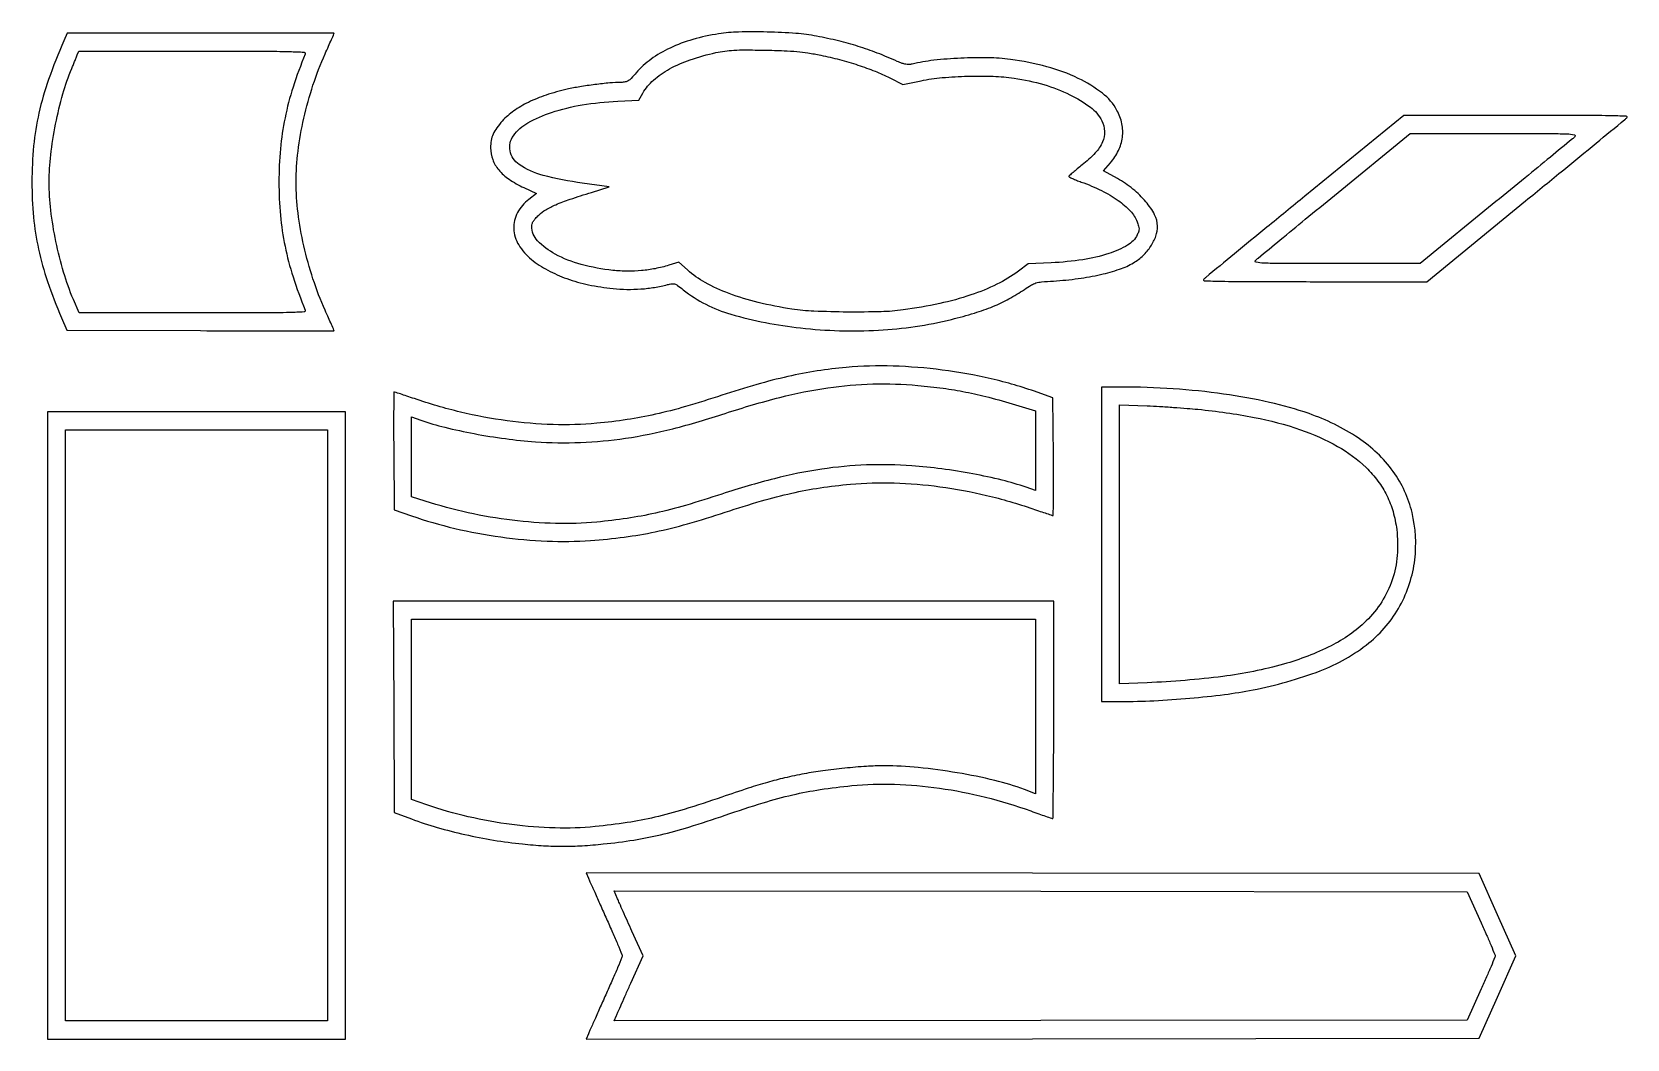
# Model space of a CAD drawing. Extents: x 86 to 1054, y 124 to 736.
import ezdxf

# ---------------------------------------------------------------- set-up
doc = ezdxf.new("R2010")
doc.units = 0

msp = doc.modelspace()

# ---------------------------------------------------------------- linework, layer by layer
for points in [[(104.871832, 730.25, 0.017554), (95.676205, 706.791306, 0.029204), (89.809036, 686.394403, 0.031232), (86.607539, 666.461431, 0.024207), (85.543669, 644.5, 0.023726), (86.55371, 623.22634, 0.029786), (89.589642, 603.725166, 0.028457), (95.060498, 584.025961, 0.018886), (103.44826, 562.112324), (106.696612, 554.5), (187.848306, 554.24412, 0.000303), (218.965997, 554.164889, 0.000506), (245.16169, 554.140612, 0.00001), (268.892077, 554.143135, 0.414176), (269, 554.251072, 0.10331), (268.957818, 554.453045, 0.000149), (267.406623, 558.001873, 0.001226), (265.655322, 561.978683, 0.000755), (263.575738, 566.650674, -0.025603), (256.218024, 585.671194, -0.023971), (250.657759, 605.763802, -0.024526), (247.162722, 625.764237, -0.031), (246, 644.5, -0.031), (247.162722, 663.235763, -0.024526), (250.657759, 683.236198, -0.023971), (256.218024, 703.328806, -0.025603), (263.575738, 722.349326, 0.000738), (265.655329, 727.02091, 0.001199), (267.406623, 730.9964, 0.000142), (268.958716, 734.545475, 0.10336), (269, 734.743049, 0.413274), (268.894482, 734.848906, 0.00001), (245.195811, 734.924521, 0.000496), (219.03761, 734.981536, 0.000297), (187.964463, 735), (106.928925, 735)], [(502.5, 734.528296, 0.031714), (486.857177, 731.089974, 0.040514), (473.053836, 725.882511, 0.044701), (461.478823, 719.083748, 0.059923), (452.5, 710.883235, -0.01037), (449.426513, 707.460632, -0.06428), (447.608803, 705.960513, -0.098104), (445.815164, 705.273066, -0.040369), (443.210586, 705.03874, 0.020862), (436.443488, 704.695019, 0.008879), (427.423416, 703.696728, 0.008923), (418.162514, 702.336551, 0.015276), (410.5, 700.829295, 0.023229), (397.726496, 697.277274, 0.034457), (386.970947, 692.899309, 0.039417), (378.137654, 687.673261, 0.053312), (371.165084, 681.563269, 0.029631), (367.778181, 677.421504, 0.053244), (365.599764, 673.615361, 0.058777), (364.408016, 669.707867, 0.045833), (364.021962, 665.282119, 0.087643), (365.315298, 658.151696, 0.085817), (368.976781, 651.837382, 0.070764), (375.228385, 646.211083, 0.038429), (384.243796, 641.112584), (391.987591, 637.487099), (387.306005, 633.99355, 0.109509), (380.343976, 625.919275, 0.134604), (378.123691, 616.254589, 0.125801), (381.112795, 606.313188, 0.08912), (388.831158, 597.515321, 0.045396), (398.719674, 591.006014, 0.037058), (410.30524, 585.868924, 0.033944), (423.543666, 582.127831, 0.026101), (438.386026, 579.803188, 0.022356), (446.792689, 579.311132, 0.021493), (455.321548, 579.56041, 0.021855), (463.644369, 580.529376, 0.02544), (471.432819, 582.193275, -0.02887), (474.132835, 582.750776, -0.115482), (475.803744, 582.610004, -0.079461), (477.547328, 581.718647, -0.00943), (481.016737, 579.081005, 0.097509), (509.884052, 564.253978, 0.042563), (552.315233, 555.872903, 0.040599), (599.579632, 554.512114, 0.047602), (643.916421, 561.099803, 0.013296), (657.857118, 564.946412, 0.023599), (669.077844, 568.953602, 0.026863), (678.80543, 573.579699, 0.025684), (688.133079, 579.285418, -0.015479), (692.38764, 582.008725, -0.064361), (695.176419, 583.220407, -0.048346), (698.532869, 583.847541, -0.006226), (705.833826, 584.400879, 0.017477), (720.844919, 585.878861, 0.022692), (734.446917, 588.332523, 0.025402), (745.962271, 591.577091, 0.051734), (754.5, 595.480363, 0.058548), (760.277596, 599.864732, 0.057202), (764.93293, 605.500555, 0.060389), (767.974735, 611.710157, 0.084819), (768.990231, 617.784947, 0.122105), (767.254365, 624.680733, 0.053276), (761.92003, 632.544165, 0.047587), (754.063307, 640.211204, 0.042527), (744.610059, 646.582867), (736.117599, 651.31173), (740.36553, 656.167753, 0.067368), (745.301661, 663.633785, 0.081281), (747.682079, 671.686124, 0.082849), (747.350467, 679.952529, 0.073386), (744.378508, 688.045889, 0.103904), (735.519928, 698.4466, 0.053155), (720.857625, 707.477051, 0.045492), (701.81785, 714.532906, 0.033174), (679.677641, 718.966781, 0.028665), (666.121213, 719.971949, 0.015917), (649.538852, 719.720986, 0.015925), (633.094802, 718.422328, 0.030145), (620, 716.162004, -0.045751), (617.983285, 715.878297, -0.056879), (616.094762, 716.001819, -0.044075), (613.937095, 716.59211, -0.016056), (611, 717.789972, 0.012748), (598.768355, 722.873154, 0.016356), (587.261666, 726.887383, 0.016113), (575.378017, 730.185585, 0.011788), (562, 733.106013, 0.030173), (549.482212, 734.75562, 0.0117), (532.010169, 735.582645, 0.01161), (514.61932, 735.594468, 0.032615)], [(251.493241, 722.25, 0.019878), (244.123271, 702.117904, 0.027218), (239.2233, 683.454859, 0.027913), (236.462636, 664.748313, 0.022681), (235.543669, 644.5, 0.022681), (236.462636, 624.251687, 0.027913), (239.2233, 605.545141, 0.027218), (244.123271, 586.882096, 0.019878), (251.493241, 566.75, -0.514909), (250.786294, 565.623221, -0.008459), (242.106967, 565.25373, -0.005967), (226.355751, 565.037997, -0.00044), (183.225658, 565), (114.237338, 565), (110.725557, 573.25, -0.028469), (104.80398, 589.700836, -0.021201), (100.100371, 608.418083, -0.021276), (97.018327, 627.364377, -0.029688), (96, 644.5, -0.029558), (96.974156, 660.964299, -0.019573), (99.942438, 679.673879, -0.019595), (104.355543, 698.052102, -0.030115), (109.734341, 713.5, 0.001047), (110.755563, 715.962111, 0.001087), (111.753924, 718.398438, 0.001046), (112.608928, 720.510555, 0.004717), (113.094116, 721.75), (113.950498, 724), (183.082238, 724, -0.00044), (226.302587, 723.962004, -0.005954), (242.086482, 723.746278, -0.008424), (250.786011, 723.376991, -0.514969)], [(564.5, 721.546615, -0.014396), (575.915273, 718.874597, -0.014587), (587.107468, 715.560325, -0.015282), (597.476914, 711.803014, -0.021883), (606.397643, 707.798387), (614.295287, 703.829211), (625.397643, 706.029887, -0.026201), (638.339233, 707.897092, -0.015984), (653.755753, 708.806719, -0.016001), (669.147132, 708.729297, -0.026979), (682, 707.556786, -0.034373), (699.92152, 703.668769, -0.042579), (715.849326, 697.537426, -0.048392), (728.222176, 689.963871, -0.113754), (735.144687, 681.716389, -0.108449), (736.833102, 675.257588, -0.114799), (735.603701, 668.829042, -0.084763), (731.161754, 662.146964, -0.036303), (723.236872, 654.875561, 0.00372), (720.251324, 652.474626, 0.005608), (717.689137, 650.334229, 0.002428), (715.536395, 648.47633, 0.120864), (715.215509, 648.020485, 0.385539), (715.361033, 647.637538, 0.008433), (717.301282, 646.68873, 0.014745), (719.751168, 645.628397, 0.00886), (722.715509, 644.508349, -0.027839), (735.024754, 639.315636, -0.040918), (745.110976, 633.315377, -0.048448), (752.508126, 626.889228, -0.098794), (756.58962, 620.404505, -0.014542), (757.549607, 617.653335, -0.073645), (757.807194, 616.053335, -0.088522), (757.56461, 614.587335, -0.026106), (756.689511, 612.475088, -0.151673), (750.866922, 606.174904, -0.052105), (739.39652, 601.057946, -0.04178), (723.684211, 597.346192, -0.024662), (704.486563, 595.436418), (690.5, 594.738763), (684.5, 590.291485, -0.046167), (671.497431, 582.398306, -0.032438), (655.644429, 575.910293, -0.028108), (636.745918, 570.732615, -0.018413), (614.5, 566.813348, -0.028055), (601.190885, 565.726619, -0.008325), (580.765312, 565.548378, -0.008335), (560.337433, 566.050877, -0.027858), (547, 567.348212, -0.021149), (526.503706, 571.395537, -0.030364), (508.815382, 576.827655, -0.034988), (494.313986, 583.454038, -0.060549), (483.538219, 591.139065), (478.334977, 595.894535), (472.224809, 593.992837, -0.025682), (464.015393, 591.893309, -0.026828), (455.752528, 590.683476, -0.026293), (447.255196, 590.350474, -0.022734), (438.343191, 590.875689, -0.039585), (419.136131, 594.439391, -0.058599), (403.244325, 600.780304, -0.075461), (392.5681, 608.851866, -0.195643), (389, 617.621757, -0.086015), (389.255562, 619.096333, -0.054317), (390.019843, 620.671499, -0.041601), (391.332576, 622.422089, -0.020048), (393.279106, 624.442939, -0.059351), (397.563973, 627.669833, -0.029814), (403.620497, 630.725821, -0.020359), (412.283604, 634.055869, -0.006764), (425.228977, 638.241793), (435.957953, 641.55141), (419.728977, 643.856034, -0.027083), (395.897403, 648.56836, -0.088578), (381.322723, 655.1833, -0.193101), (375.881147, 663.371741, -0.211036), (377.870612, 672.662688, -0.10929), (386.658099, 680.466335, -0.047216), (401.066375, 686.798826, -0.039857), (419.620854, 691.340542, -0.027107), (441.245374, 693.645375), (453.990748, 694.308498), (456.47957, 698.55535, -0.081319), (462.980665, 706.394315, -0.052669), (472.65265, 713.167258, -0.044307), (485.302975, 718.772684, -0.028418), (500.785008, 723.086271, -0.01953), (506.306083, 724.067288, -0.021537), (511.709655, 724.57524, -0.014017), (518.771861, 724.735081, -0.003359), (530.5, 724.592938, -0.004216), (542.216443, 724.273361, -0.013415), (550.033453, 723.783922, -0.017027), (556.758757, 722.949709, -0.010921)], [(858.498351, 635.933011, 0.00022), (835.391985, 617.019517, 0.000353), (815.694382, 600.858504, 0.000056), (798.245806, 586.518808, 0.021649), (797.035714, 585.433011, 0.657655), (797.368017, 584.569307, 0.004663), (807.765727, 584.249886, 0.004783), (825.208071, 584.043733, 0.000563), (864.037363, 584), (932.503297, 584), (992.501649, 633.066989, 0.00022), (1015.608015, 651.980483, 0.000353), (1035.305618, 668.141496, 0.000056), (1052.754194, 682.481192, 0.021649), (1053.964286, 683.566989, 0.657655), (1053.631983, 684.430693, 0.004663), (1043.234273, 684.750114, 0.004783), (1025.791929, 684.956267, 0.000563), (986.962637, 685), (918.496703, 685)], [(1022.472222, 672.086957, -0.020179), (1020.893403, 670.674572, -0.000154), (1007.566935, 659.694702, -0.000572), (992.274179, 647.131999, -0.000367), (974.500322, 632.586957), (928.500644, 595), (877.5281, 595, -0.000496), (844.023621, 595.03323, -0.00926), (833.466444, 595.24971, -0.036533), (828.873071, 595.766582, -0.608416), (828.527778, 596.913043, -0.020179), (830.106597, 598.325428, -0.000154), (843.433065, 609.305298, -0.000572), (858.725821, 621.868001, -0.000367), (876.499678, 636.413043), (922.499356, 674), (973.4719, 674, -0.000496), (1006.976379, 673.96677, -0.00926), (1017.533556, 673.75029, -0.036533), (1022.126929, 673.233418, -0.608416)], [(580, 531.896166, 0.017179), (562.424343, 529.752354, 0.016039), (544.626303, 526.369906, 0.014674), (525.651282, 521.540422, 0.01018), (504.5, 515.022348, -0.008816), (482.440693, 508.158542, -0.01592), (464.116491, 503.436896, -0.017701), (446.934314, 500.222305, -0.014775), (428.5, 497.999421, -0.030284), (401.973965, 497.205839, -0.025897), (374.104753, 499.508102, -0.025135), (345.74803, 504.799044, -0.024358), (317.760721, 512.95096, 0.001285), (313.223124, 514.503007, 0.002019), (309.316121, 515.810595, 0.0005), (305.894174, 516.936705, 0.079397), (305.49809, 517, 0.411832), (305.28501, 516.788647, 0.000211), (305.20562, 506.498438, 0.002288), (305.17427, 494.958357, 0.001372), (305.237369, 481.25), (305.5, 445.5), (316, 441.834373, 0.026243), (342.312879, 434.17086, 0.023384), (370.314218, 428.954648, 0.023624), (398.347345, 426.419886, 0.028595), (424.75, 426.795849, 0.015012), (445.22543, 428.879921, 0.018934), (463.997386, 432.089118, 0.017575), (483.550122, 436.922319, 0.010431), (506.5, 443.979757, -0.008808), (528.56406, 450.843274, -0.015913), (546.888678, 455.564226, -0.017696), (564.068838, 458.778142, -0.014773), (582.5, 461.000579, -0.030284), (609.026035, 461.794161, -0.025897), (636.895247, 459.491898, -0.025135), (665.25197, 454.200956, -0.024358), (693.239279, 446.04904, 0.001285), (697.776876, 444.496993, 0.002019), (701.683879, 443.189405, 0.0005), (705.105826, 442.063295, 0.079397), (705.50191, 442, 0.411832), (705.71499, 442.211353, 0.000211), (705.79438, 452.501562, 0.002288), (705.82573, 464.041643, 0.001372), (705.762631, 477.75), (705.5, 513.5), (696, 516.841905, 0.027568), (668.030854, 524.979651, 0.024745), (638.310929, 530.342845, 0.024913), (608.434635, 532.715247, 0.02912)], [(623.5, 521.000579, -0.011048), (638.829893, 519.267839, -0.015168), (652.515993, 516.989162, -0.014516), (666.491761, 513.800072, -0.008937), (682.75, 509.278621), (695, 505.634792), (695, 481.371257), (695, 457.107723), (689.25, 459.108443, 0.023321), (674.644408, 463.438553, 0.013838), (656.89496, 467.294237, 0.013393), (637.980124, 470.335962, 0.015299), (619.75, 472.203158, 0.027297), (592.32635, 472.666458, 0.027589), (565.113881, 470.132469, 0.025421), (536.423579, 464.351106, 0.017366), (504.5, 455.018811, -0.008802), (482.432704, 448.15549, -0.015908), (464.107804, 443.435011, -0.017693), (446.929017, 440.221554, -0.014772), (428.5, 437.999421, -0.028723), (403.526806, 437.174359, -0.024342), (377.188291, 439.102595, -0.023733), (350.443386, 443.671803, -0.023728), (324.25, 450.755326), (316, 453.412236), (316, 477.652257), (316, 501.892277), (321.75, 499.891557, 0.023321), (336.355592, 495.561447, 0.013838), (354.10504, 491.705763, 0.013393), (373.019876, 488.664038, 0.015299), (391.25, 486.796842, 0.027443), (418.633965, 486.342214, 0.02744), (445.904105, 488.889441, 0.025313), (474.64492, 494.674133, 0.017493), (506.5, 503.979757, -0.017057), (539.645956, 513.693863, -0.026635), (568.799861, 519.534489, -0.029451), (596.082537, 521.875005, -0.029296)], [(735, 424.5), (735, 329), (746.75, 329.008941, 0.012323), (766.797246, 329.518374, 0.009464), (788.649568, 331.028097, 0.009631), (809.65227, 333.287533, 0.01663), (827, 336.081501, 0.042065), (867.737302, 347.664507, 0.079359), (897.325347, 364.585483, 0.097729), (916.20359, 387.086056, 0.096737), (925.205321, 415.152208, 0.088076), (923.540647, 443.71957, 0.098479), (912.054416, 468.749455, 0.090263), (890.864949, 489.059138, 0.062218), (861, 503.851467, 0.029122), (837.052928, 510.669733, 0.019707), (809.122032, 515.744971, 0.018415), (778.587655, 518.916971, 0.016483), (746.75, 519.991059), (735, 520)], [(793.574098, 506.48833, -0.022097), (827.702568, 501.578111, -0.036703), (855.777367, 494.095981, -0.043898), (878.333247, 483.980744, -0.065186), (895.68383, 471.076106, -0.040195), (902.829803, 462.941142, -0.045795), (908.237233, 454.09952, -0.045259), (911.992073, 444.329374, -0.037723), (914.214028, 433.426796, -0.052517), (914.539879, 417.687347, -0.059567), (911.494507, 402.909442, -0.060875), (905.134494, 389.532893, -0.058991), (895.68383, 377.923894, -0.076965), (874.381471, 362.842464, -0.046889), (845.559853, 351.70611, -0.037667), (808.70115, 344.245634, -0.020628), (762.75, 340.415554), (746, 339.713187), (746, 424.5), (746, 509.286813), (762.75, 508.584446, -0.003904), (770.188291, 508.21434, -0.002594), (778.713954, 507.678985, -0.00261), (786.985716, 507.073085, -0.005092)], [(305.242652, 325.776425), (305.5, 261.552849), (316, 257.694372, 0.017492), (331.68771, 252.544767, 0.015167), (348.458121, 248.229284, 0.014826), (365.874223, 244.845805, 0.014724), (383.5, 242.491466, 0.011229), (396.270857, 241.456257, 0.014607), (408, 241.113518, 0.014607), (419.729143, 241.456257, 0.011229), (432.5, 242.491466, 0.013272), (450.953371, 244.90182, 0.018881), (467.179019, 248.092771, 0.016785), (484.472639, 252.795386, 0.007893), (506.5, 259.969599, -0.007801), (529.643819, 267.512128, -0.017486), (547.484478, 272.343665, -0.019818), (564.179636, 275.552275, -0.013388), (583.423678, 277.940448, -0.032368), (609.242995, 278.766429, -0.027034), (636.577023, 276.388157, -0.026133), (664.478609, 270.932383, -0.025218), (692, 262.546107, 0.001666), (696.845099, 260.816544, 0.002568), (701.048437, 259.35608, 0.000827), (704.694896, 258.116781, 0.075479), (705.25, 258.018467, 0.417951), (705.557976, 258.315404, 0.000127), (705.779688, 277.392925, 0.001777), (705.946107, 298.693529, 0.001065), (706, 324), (706, 390), (505.492652, 390), (304.985304, 390)], [(695, 326.008593), (695, 273.017186), (688.277247, 275.547623, 0.031373), (670.255387, 281.068612, 0.016781), (647.427513, 285.719543, 0.016658), (623.756472, 288.913416, 0.025207), (603, 289.960484, 0.016198), (592.265663, 289.612634, 0.00868), (579.047933, 288.524377, 0.00866), (565.697304, 286.957531, 0.014326), (554.5, 285.118368, 0.008607), (542.594091, 282.597369, 0.012386), (532.158017, 279.925428, 0.010286), (520.535649, 276.381264, 0.00393), (504.5, 270.988524, -0.008147), (481.643164, 263.515834, -0.017677), (463.813207, 258.68979, -0.019786), (446.996689, 255.46576, -0.013291), (427.576322, 253.059552, -0.031209), (403.18284, 252.222623, -0.025049), (376.990657, 254.274725, -0.024537), (350.511821, 259.020329, -0.026319), (325.25, 266.257935), (316, 269.443398), (316, 324.221699), (316, 379), (505.5, 379), (695, 379)], [(423.471317, 221.751817, 0.004293), (424.408765, 219.580251, 0.000265), (427.253249, 213.152754, 0.000393), (430.652071, 205.499889, 0.000291), (434.42105, 197.044793, -0.001767), (438.092699, 188.742236, -0.002767), (441.186183, 181.571987, -0.000749), (443.83685, 175.307381, -0.100026), (444, 174.5, -0.100026), (443.83685, 173.692619, -0.000749), (441.186183, 167.428013, -0.002767), (438.092699, 160.257764, -0.001767), (434.42105, 151.955207, 0.000291), (430.652071, 143.500111, 0.000393), (427.253249, 135.847246, 0.000265), (424.408765, 129.419749, 0.004293), (423.471317, 127.248183), (422.100535, 123.996366), (693.148339, 124.248183), (964.196143, 124.5), (975.351415, 149.5), (986.506687, 174.5), (975.355046, 199.5), (964.203406, 224.5), (693.15197, 224.751817), (422.100535, 225.003634)], [(965.544437, 194.54775, -0.002009), (968.78533, 187.204462, -0.00312), (971.516178, 180.840921, -0.000949), (973.838834, 175.30469, -0.099157), (974, 174.5, -0.099157), (973.838834, 173.69531, -0.000949), (971.516178, 168.159079, -0.00312), (968.78533, 161.795538, -0.002009), (965.544437, 154.45225), (957.088874, 135.5), (698.09467, 135.2481), (439.100466, 134.9962), (440.469718, 138.2481, -0.00419), (441.35942, 140.312548, -0.000389), (443.603691, 145.391629, -0.000501), (446.290715, 151.443561, -0.000393), (449.215782, 158), (456.592592, 174.5), (449.866045, 189.5, -0.000581), (447.14301, 195.591235, -0.000642), (444.52348, 201.489621, -0.000595), (442.299138, 206.531761, -0.0033), (441.124378, 209.2519), (439.109259, 214.0038), (698.099066, 213.7519), (957.088874, 213.5)]]:
    msp.add_lwpolyline(points, format="xyb", close=True)
for points in [[(95, 314.5), (95, 124), (185.5, 124), (276, 124), (276, 314.5), (276, 505), (185.5, 505), (95, 505)], [(265, 314.5), (265, 135), (185.5, 135), (106, 135), (106, 314.5), (106, 494), (185.5, 494), (265, 494)]]:
    msp.add_lwpolyline(points, close=True)

doc.saveas('drawing.dxf')
